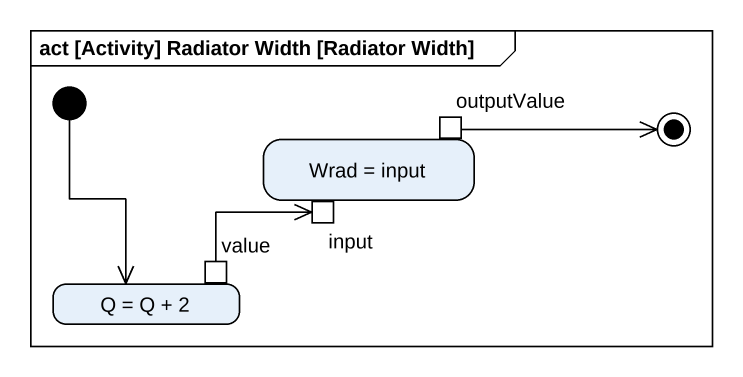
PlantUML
@startuml
mainframe act [Activity] Radiator Width [Radiator Width]
hide empty description
state "Wrad = input" as Wrad_input {
  state outputValue <<outputPin>>
  state input <<inputPin>>
}
state final1 <<end>>
state "Q = Q + 2" as Q_Q_2 {
  state value <<outputPin>>
}
[*] --> Q_Q_2
outputValue -right-> final1
value -right-> input
@enduml
